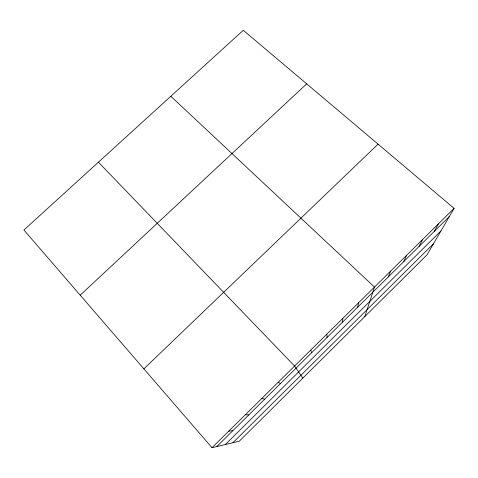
<?xml version="1.0" encoding="UTF-8"?>
<svg xmlns="http://www.w3.org/2000/svg" width="478" height="478" viewBox="0 0 478 478"><rect width="100%" height="100%" fill="white"/><g stroke="black" fill="none" stroke-linecap="round" stroke-linejoin="round"><path stroke-width="0.72" d="M342.391 322.303L342.846 318.354M357.646 307.211L358.715 302.664M364.851 316.544L374.483 287.069L170.819 96.263M388.315 276.864L390.622 271.116M403.737 261.609L406.647 255.27M419.057 246.451L422.57 239.526M434.275 231.388L438.386 223.889M454.1 208.354L427.081 254.756L239.275 441.218L212.011 447.707L23.9 230.026L243.284 30.293L454.1 208.354L212.011 447.707M232.9 442.736L433.45 243.816M216.797 446.572L449.398 216.426M225.341 444.534L440.967 230.91M143.884 368.873L378.068 144.135M80.214 295.189L306.685 83.841M228.753 431.156L232.852 430.684M245.375 414.719L248.805 414.904M261.896 398.389L264.651 399.22M278.298 382.167L280.401 383.643M98.42 162.179L294.597 366.052L302.873 378.08M310.784 350.051L311.59 352.776M326.868 334.146L327.042 337.492"/></g></svg>
